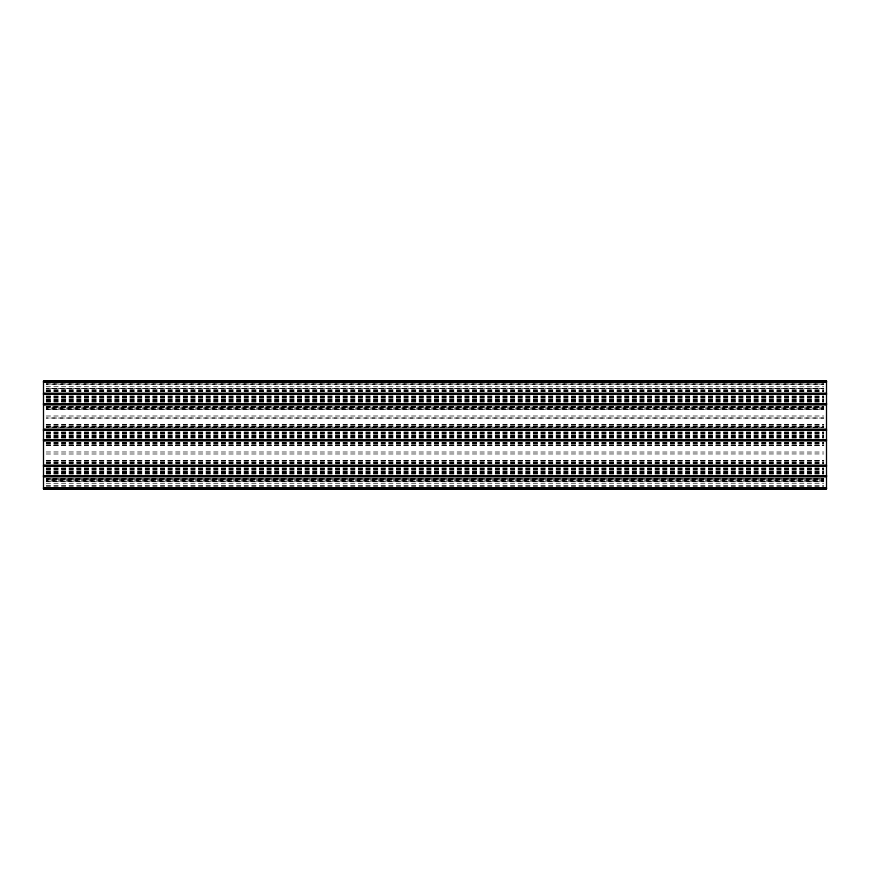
<?xml version="1.0" encoding="UTF-8"?>
<svg xmlns="http://www.w3.org/2000/svg" width="870" height="870" viewBox="0 0 870 870"><rect width="100%" height="100%" fill="white"/><g stroke="black" fill="none" stroke-linecap="round" stroke-linejoin="round"><path stroke-width="0.65" stroke-dasharray="4.35 3.26" d="M46.219 383.898L823.781 383.931M823.781 384.083L46.219 384.105L823.781 384.148M46.219 386.737L823.781 386.78M46.219 388.923L823.781 388.857M46.219 389.945L823.781 389.945M46.219 390.826L823.781 390.826M46.219 391.098L823.781 391.076M46.219 391.228L823.781 391.304M46.219 395.991L823.781 395.991M46.219 396.394L823.781 396.394M46.219 397.014L823.781 397.014M46.219 397.492L823.781 397.492M46.219 398.166L823.781 398.166M46.219 399.352L823.781 399.352M46.219 399.874L823.781 399.874M46.219 400.548L823.781 400.548M46.219 401.037L823.781 401.037M46.219 401.646L823.781 401.646M46.219 402.06L823.781 402.06M46.219 406.736L823.781 406.79M46.219 406.823L823.781 406.942L46.219 406.975M46.219 407.214L823.781 407.214M46.219 409.368L823.781 409.433M46.219 416.001L823.781 416.001M46.219 424.658L823.781 424.593M46.219 424.908L823.781 424.843M46.219 425.995L823.781 425.93M46.219 426.811L823.781 426.811M46.219 427.05L823.781 427.083M46.219 431.977L823.781 431.977M46.219 432.379L823.781 432.379M46.219 432.988L823.781 432.988M46.219 433.477L823.781 433.477M46.219 434.152L823.781 434.152M46.219 435.337L823.781 435.337M46.219 435.859L823.781 435.859M46.219 436.533L823.781 436.533M46.219 437.023L823.781 437.023M46.219 437.632L823.781 437.632M46.219 438.034L823.781 438.034M46.219 442.776L823.781 442.721M46.219 442.928L823.781 442.96M46.219 443.2L823.781 443.2M46.219 444.081L823.781 444.015M46.219 445.103L823.781 445.168M46.219 445.353L823.781 445.353M46.219 445.418L823.781 445.418M46.219 451.976L823.781 452.03M46.219 453.999L823.781 453.944M46.219 460.567L823.781 460.567M46.219 460.632L823.781 460.632M46.219 460.817L823.781 460.817M46.219 461.905L823.781 461.905M46.219 462.786L823.781 462.786M46.219 463.025L823.781 463.057M46.219 463.177L823.781 463.264M46.219 467.94L823.781 467.94M46.219 468.354L823.781 468.354M46.219 468.963L823.781 468.963M46.219 469.452L823.781 469.452M46.219 470.126L823.781 470.126M46.219 471.312L823.781 471.312M46.219 471.834L823.781 471.834M46.219 472.508L823.781 472.508M46.219 472.986L823.781 472.986M46.219 473.606L823.781 473.606M46.219 474.009L823.781 474.009M46.219 478.75L823.781 478.696M823.781 478.772L46.219 478.902L823.781 478.924M46.219 479.174L823.781 479.174M46.219 481.327L823.781 481.393M46.219 483.263L823.781 483.22M46.219 485.851L823.781 485.895M46.219 486.069L823.781 486.102M823.781 388.607L46.219 388.607L823.781 388.672M823.781 408.03L46.219 408.03L823.781 408.095M823.781 409.117L46.219 409.117L823.781 409.183M823.781 418.024L46.219 418.024L823.781 418.035M823.781 427.235L46.219 427.203L823.781 427.29M823.781 479.99L46.219 479.99L823.781 480.055M823.781 481.077L46.219 481.077L823.781 481.143"/><path stroke-width="1.3" d="M826.5 381.103L43.5 381.082L43.5 488.973L826.5 488.918L826.5 381.027M43.5 381.234L826.5 381.256M43.5 381.484L826.5 381.506M43.5 381.821L826.5 381.821M43.5 382.191L826.5 382.191M43.5 393.229L826.5 393.229M43.5 393.599L826.5 393.599M43.5 393.925L826.5 393.925M43.5 394.164L826.5 394.164M43.5 394.317L826.5 394.371M43.5 403.908L826.5 403.908M43.5 404.148L826.5 404.148M43.5 404.474L826.5 404.474M43.5 404.844L826.5 404.844M43.5 429.214L826.5 429.214M43.5 429.584L826.5 429.584M43.5 429.91L826.5 429.91M43.5 430.15L826.5 430.15M43.5 430.302L826.5 430.302M43.5 430.356L826.5 430.356M43.5 439.731L826.5 439.731M43.5 439.894L826.5 439.894M43.5 440.133L826.5 440.133M43.5 440.448L826.5 440.448M43.5 440.829L826.5 440.829M43.5 465.189L826.5 465.189M43.5 465.559L826.5 465.559M43.5 465.874L826.5 465.874M43.5 466.124L826.5 466.124M43.5 466.276L826.5 466.331M43.5 475.857L826.5 475.857M43.5 476.107L826.5 476.107M43.5 476.292L826.5 476.292M43.5 476.423L826.5 476.423M43.5 476.793L826.5 476.793M43.5 487.831L826.5 487.831M43.5 488.2L826.5 488.2M43.5 488.516L826.5 488.516M43.5 488.766L826.5 488.744M826.5 403.702L43.5 403.702L826.5 403.756M826.5 475.662L43.5 475.662L826.5 475.705"/></g></svg>
